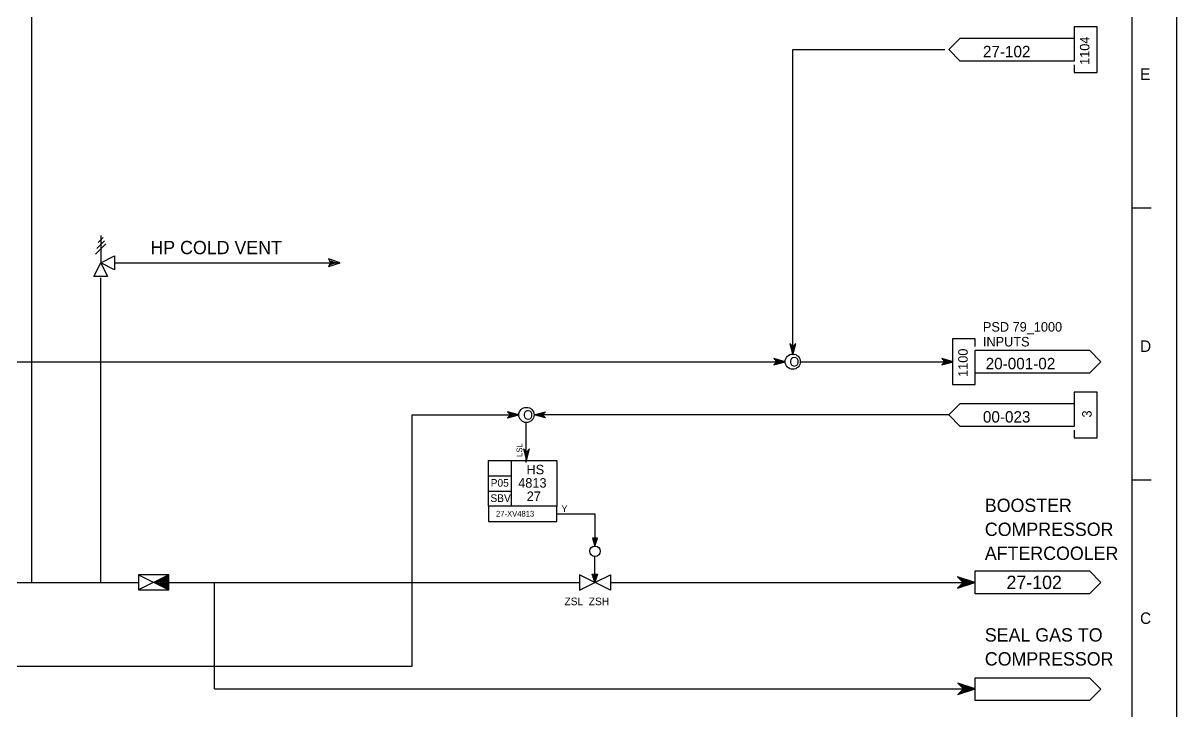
# Model space of a CAD drawing. Extents: x 0 to 841, y 0 to 594.
# Drawn here: x 537.7 to 841, y 166.2 to 347 of the extents above; entities that cross this region are included whole.
import ezdxf

# ---------------------------------------------------------------- set-up
doc = ezdxf.new("R2010")
doc.units = 0
for name, color, linetype in [('01-LIN-025-A', 7, 'Continuous'), ('08-LIN-050-A', 7, 'Continuous'), ('09-LIN-050-B', 7, 'Continuous'), ('30-PAT-025-A', 7, 'Continuous'), ('40-', 7, 'Continuous'), ('43-', 7, 'Continuous'), ('45-', 7, 'Continuous'), ('46-', 7, 'Continuous'), ('47-', 7, 'Continuous'), ('48-BOR-018', 7, 'Continuous'), ('50-REV-035-TRNG', 7, 'Continuous')]:
    doc.layers.add(name, color=color, linetype=linetype)

msp = doc.modelspace()

# ---------------------------------------------------------------- linework, layer by layer
at = {"layer": '01-LIN-025-A'}
for p, q in [((829.26, 112.01), (829.26, 582.23)), ((829.26, 112.01), (829.26, 582.23)), ((834.27, 298.32), (829.26, 298.32)), ((834.27, 298.32), (829.26, 298.32)), ((834.27, 226.84), (829.26, 226.84)), ((834.27, 226.84), (829.26, 226.84)), ((568, 202), (576, 198)), ((576, 202), (568, 198))]:
    msp.add_line(p, q, dxfattribs=at)
for points in [[(814, 336), (814, 334), (818, 334), (820, 334), (820, 346), (814, 346), (814, 342)], [(740, 260), (740, 324), (740, 340), (780, 340)], [(788, 262), (788, 264), (784, 264), (782, 264), (782, 252), (788, 252), (788, 256)], [(497.18, 258), (596, 258), (738, 258)], [(742, 258), (782, 258)], [(814, 240), (814, 238), (818, 238), (820, 238), (820, 250), (814, 250), (814, 246)], [(423.18, 178), (640, 178), (640, 244), (668, 244)], [(669.88, 242), (669.88, 231.53)], [(678, 218), (688, 218), (688, 210), (688, 210)], [(575.95, 201.87), (572.17, 199.98), (575.95, 198.09), (575.95, 201.8), (572.41, 199.98), (575.87, 198.25), (575.87, 201.64), (572.65, 199.98), (575.8, 198.41), (575.8, 201.4), (572.88, 199.98), (575.72, 198.57), (575.72, 201.17), (575.72, 201.17), (575.72, 201.17), (575.72, 201.17), (573.2, 199.98), (575.56, 198.8), (575.56, 200.93), (573.59, 199.98), (575.4, 199.04), (575.4, 200.69), (573.98, 199.98), (575.24, 199.35), (575.24, 200.46), (574.38, 199.98), (575.09, 199.59), (575.09, 200.22), (574.77, 199.91)], [(783.35, 201.5), (784.85, 200), (783.35, 198.5), (787.85, 200), (783.35, 201.5)], [(783.45, 201.4), (783.45, 201.47)], [(783.55, 201.3), (783.55, 201.43)], [(783.65, 201.2), (783.65, 201.4)], [(783.75, 201.1), (783.75, 201.37)], [(783.85, 201), (783.85, 201.33)], [(783.95, 200.9), (783.95, 201.3)], [(784.05, 200.8), (784.05, 201.27)], [(784.15, 200.7), (784.15, 201.23)], [(784.25, 200.6), (784.25, 201.2)], [(784.35, 200.5), (784.35, 201.17)], [(784.45, 200.4), (784.45, 201.13)], [(784.55, 200.3), (784.55, 201.1)], [(784.65, 200.2), (784.65, 201.07)], [(784.75, 200.1), (784.75, 201.03)], [(784.85, 200), (784.85, 201)], [(784.95, 199.03), (784.95, 200.97)], [(785.05, 199.07), (785.05, 200.93)], [(785.15, 199.1), (785.15, 200.9)], [(785.25, 199.13), (785.25, 200.87)], [(785.35, 199.17), (785.35, 200.83)], [(785.45, 199.2), (785.45, 200.8)], [(785.55, 199.23), (785.55, 200.77)], [(785.65, 199.27), (785.65, 200.73)], [(785.75, 199.3), (785.75, 200.7)], [(785.85, 199.33), (785.85, 200.67)], [(785.95, 199.37), (785.95, 200.63)], [(786.05, 199.4), (786.05, 200.6)], [(786.15, 199.43), (786.15, 200.57)], [(786.25, 199.47), (786.25, 200.53)], [(786.35, 199.5), (786.35, 200.5)], [(786.45, 199.53), (786.45, 200.47)], [(786.55, 199.57), (786.55, 200.43)], [(786.65, 199.6), (786.65, 200.4)], [(786.75, 199.63), (786.75, 200.37)], [(786.85, 199.67), (786.85, 200.33)], [(786.95, 199.7), (786.95, 200.3)], [(787.05, 199.73), (787.05, 200.27)], [(787.15, 199.77), (787.15, 200.23)], [(787.25, 199.8), (787.25, 200.2)], [(781.85, 200), (787.85, 200)], [(783.45, 198.53), (783.45, 198.6)], [(783.55, 198.57), (783.55, 198.7)], [(783.65, 198.6), (783.65, 198.8)], [(783.75, 198.63), (783.75, 198.9)], [(783.85, 198.67), (783.85, 199)], [(783.95, 198.7), (783.95, 199.1)], [(784.05, 198.73), (784.05, 199.2)], [(784.15, 198.77), (784.15, 199.3)], [(784.25, 198.8), (784.25, 199.4)], [(784.35, 198.83), (784.35, 199.5)], [(784.45, 198.87), (784.45, 199.6)], [(784.55, 198.9), (784.55, 199.7)], [(784.65, 198.93), (784.65, 199.8)], [(784.75, 198.97), (784.75, 199.9)], [(784.85, 199), (784.85, 200)], [(787.35, 199.83), (787.35, 200.17)], [(787.45, 199.87), (787.45, 200.13)], [(787.55, 199.9), (787.55, 200.1)], [(787.65, 199.93), (787.65, 200.07)], [(787.75, 199.97), (787.75, 200.03)], [(783.43, 173.52), (784.93, 172.02), (783.43, 170.52), (787.93, 172.02), (783.43, 173.52)], [(783.53, 173.42), (783.53, 173.48)], [(783.63, 173.32), (783.63, 173.45)], [(783.73, 173.22), (783.73, 173.42)], [(783.83, 173.12), (783.83, 173.38)], [(783.93, 173.02), (783.93, 173.35)], [(784.03, 172.92), (784.03, 173.32)], [(784.13, 172.82), (784.13, 173.28)], [(784.23, 172.72), (784.23, 173.25)], [(784.33, 172.62), (784.33, 173.22)], [(784.43, 172.52), (784.43, 173.18)], [(784.53, 172.42), (784.53, 173.15)], [(784.63, 172.32), (784.63, 173.12)], [(784.73, 172.22), (784.73, 173.08)], [(784.83, 172.12), (784.83, 173.05)], [(784.93, 172.02), (784.93, 173.02)], [(785.03, 171.05), (785.03, 172.98)], [(785.13, 171.08), (785.13, 172.95)], [(785.23, 171.12), (785.23, 172.92)], [(781.93, 172.02), (787.93, 172.02)], [(783.53, 170.55), (783.53, 170.62)], [(783.63, 170.58), (783.63, 170.72)], [(783.73, 170.62), (783.73, 170.82)], [(783.83, 170.65), (783.83, 170.92)], [(783.93, 170.68), (783.93, 171.02)], [(784.03, 170.72), (784.03, 171.12)], [(784.13, 170.75), (784.13, 171.22)], [(784.23, 170.78), (784.23, 171.32)], [(784.33, 170.82), (784.33, 171.42)], [(784.43, 170.85), (784.43, 171.52)], [(784.53, 170.88), (784.53, 171.62)], [(784.63, 170.92), (784.63, 171.72)], [(784.73, 170.95), (784.73, 171.82)], [(784.83, 170.98), (784.83, 171.92)], [(784.93, 171.02), (784.93, 172.02)], [(785.33, 171.15), (785.33, 172.88)], [(785.43, 171.18), (785.43, 172.85)], [(785.53, 171.22), (785.53, 172.82)], [(785.63, 171.25), (785.63, 172.78)], [(785.73, 171.28), (785.73, 172.75)], [(785.83, 171.32), (785.83, 172.72)], [(785.93, 171.35), (785.93, 172.68)], [(786.03, 171.38), (786.03, 172.65)], [(786.13, 171.42), (786.13, 172.62)], [(786.23, 171.45), (786.23, 172.58)], [(786.33, 171.48), (786.33, 172.55)], [(786.43, 171.52), (786.43, 172.52)], [(786.53, 171.55), (786.53, 172.48)], [(786.63, 171.58), (786.63, 172.45)], [(786.73, 171.62), (786.73, 172.42)], [(786.83, 171.65), (786.83, 172.38)], [(786.93, 171.68), (786.93, 172.35)], [(787.03, 171.72), (787.03, 172.32)], [(787.13, 171.75), (787.13, 172.28)], [(787.23, 171.78), (787.23, 172.25)], [(787.33, 171.82), (787.33, 172.22)], [(787.43, 171.85), (787.43, 172.18)], [(787.53, 171.88), (787.53, 172.15)], [(787.63, 171.92), (787.63, 172.12)], [(787.73, 171.95), (787.73, 172.08)], [(787.83, 171.98), (787.83, 172.05)]]:
    msp.add_lwpolyline(points, dxfattribs=at)
msp.add_lwpolyline([(568, 202), (568, 198), (576, 198), (576, 202)], close=True, dxfattribs=at)
for centre in [(740, 258), (670, 244)]:
    msp.add_circle(centre, 2, dxfattribs=at)
at = {"layer": '08-LIN-050-A'}
for p, q in [((540, 200), (540, 494)), ((561.87, 284), (620, 284)), ((558, 280), (558, 199.88)), ((588, 172), (588, 200)), ((692, 200), (788, 200)), ((588, 172.03), (788, 172.03))]:
    msp.add_line(p, q, dxfattribs=at)
for points in [[(369.18, 200), (477.18, 200), (568, 200)], [(576, 200), (684, 200)]]:
    msp.add_lwpolyline(points, dxfattribs=at)
at = {"layer": '09-LIN-050-B'}
msp.add_lwpolyline([(0, 0), (841, 0), (841, 594), (0, 594)], close=True, dxfattribs=at)
msp.add_lwpolyline([(0, 0), (841, 0), (841, 594), (0, 594)], close=True, dxfattribs=at)
at = {"layer": '30-PAT-025-A'}
for p, q in [((621, 284), (618, 285)), ((618, 285), (618.5, 284)), ((618.5, 284), (618, 283)), ((618, 283), (621, 284)), ((618.5, 284.5), (620, 284)), ((619, 284), (618.5, 284.5)), ((620, 284), (618.5, 283.5)), ((618.5, 283.5), (619, 284)), ((619.5, 284), (619, 284)), ((620, 284), (620.5, 284))]:
    msp.add_line(p, q, dxfattribs=at)
at = {"layer": '40-'}
for points in [[(558.08, 291.18), (558.08, 283.98), (561.68, 285.78), (561.68, 282.18), (558.08, 283.98), (559.88, 280.38), (556.28, 280.38), (558.08, 283.98)], [(559.44, 288.94), (556.72, 286.22)], [(559.1, 289.8), (557.06, 287.76)], [(558.76, 290.66), (557.4, 289.3)]]:
    msp.add_lwpolyline(points, dxfattribs=at)
at = {"layer": '43-'}
for p, q in [((781, 340), (784, 343)), ((784, 343), (814, 343)), ((814, 343), (814, 337)), ((784, 337), (781, 340)), ((814, 337), (784, 337)), ((788, 261), (818, 261)), ((788, 255), (788, 261)), ((818, 261), (821, 258)), ((821, 258), (818, 255)), ((818, 255), (788, 255)), ((781, 244), (784, 247)), ((784, 247), (814, 247)), ((814, 247), (814, 241)), ((784, 241), (781, 244)), ((814, 241), (784, 241)), ((788, 203), (818, 203)), ((788, 197), (788, 203)), ((818, 203), (821, 200)), ((821, 200), (818, 197)), ((818, 197), (788, 197)), ((788, 174.95), (818, 174.95)), ((788, 168.95), (788, 174.95)), ((818, 174.95), (821, 171.95)), ((821, 171.95), (818, 168.95)), ((818, 168.95), (788, 168.95))]:
    msp.add_line(p, q, dxfattribs=at)
at = {"layer": '46-'}
for p, q in [((740, 262), (739.2, 262.8)), ((739.2, 262.8), (740, 259.8)), ((740, 261.8), (739.4, 262.4)), ((739.4, 262.4), (740, 260.2)), ((740, 261.6), (739.6, 262)), ((739.6, 262), (740, 260.6)), ((740, 261.4), (739.8, 261.6)), ((739.8, 261.6), (740, 261)), ((740, 259.8), (740.8, 262.8)), ((740.8, 262.8), (740, 262)), ((740, 260.2), (740.6, 262.4)), ((740.6, 262.4), (740, 261.8)), ((740, 260.6), (740.4, 262)), ((740.4, 262), (740, 261.6)), ((740, 261), (740.2, 261.6)), ((740.2, 261.6), (740, 261.4)), ((738, 258), (735, 258.8)), ((735, 258.8), (735.8, 258)), ((735.8, 258), (735, 257.2)), ((735, 257.2), (738, 258)), ((737.6, 258), (735.4, 258.6)), ((735.4, 258.6), (736, 258)), ((736, 258), (735.4, 257.4)), ((735.4, 257.4), (737.6, 258)), ((737.2, 258), (735.8, 258.4)), ((735.8, 258.4), (736.2, 258)), ((736.2, 258), (735.8, 257.6)), ((735.8, 257.6), (737.2, 258)), ((736.8, 258), (736.2, 258.2)), ((736.2, 258.2), (736.4, 258)), ((736.4, 258), (736.2, 257.8)), ((736.2, 257.8), (736.8, 258)), ((782.2, 258), (779.2, 258.8)), ((779.2, 258.8), (780, 258)), ((780, 258), (779.2, 257.2)), ((779.2, 257.2), (782.2, 258)), ((781.8, 258), (779.6, 258.6)), ((779.6, 258.6), (780.2, 258)), ((780.2, 258), (779.6, 257.4)), ((779.6, 257.4), (781.8, 258)), ((781.4, 258), (780, 258.4)), ((780, 258.4), (780.4, 258)), ((780.4, 258), (780, 257.6)), ((780, 257.6), (781.4, 258)), ((781, 258), (780.4, 258.2)), ((780.4, 258.2), (780.6, 258)), ((780.6, 258), (780.4, 257.8)), ((780.4, 257.8), (781, 258)), ((668, 244), (665, 244.8)), ((665, 244.8), (665.8, 244)), ((665.8, 244), (665, 243.2)), ((665, 243.2), (668, 244)), ((667.6, 244), (665.4, 244.6)), ((665.4, 244.6), (666, 244)), ((666, 244), (665.4, 243.4)), ((665.4, 243.4), (667.6, 244)), ((667.2, 244), (665.8, 244.4)), ((665.8, 244.4), (666.2, 244)), ((666.2, 244), (665.8, 243.6)), ((665.8, 243.6), (667.2, 244)), ((666.8, 244), (666.2, 244.2)), ((666.2, 244.2), (666.4, 244)), ((666.4, 244), (666.2, 243.8)), ((666.2, 243.8), (666.8, 244)), ((672, 244), (675, 244.8)), ((675, 243.2), (672, 244)), ((672.4, 244), (674.6, 244.6)), ((674.6, 243.4), (672.4, 244)), ((672.8, 244), (674.2, 244.4)), ((674.2, 243.6), (672.8, 244)), ((673.2, 244), (673.8, 244.2)), ((673.8, 243.8), (673.2, 244)), ((673.8, 244.2), (673.6, 244)), ((673.6, 244), (673.8, 243.8)), ((674.2, 244.4), (673.8, 244)), ((673.8, 244), (674.2, 243.6)), ((674.6, 244.6), (674, 244)), ((674, 244), (674.6, 243.4)), ((675, 244.8), (674.2, 244)), ((674.2, 244), (675, 243.2)), ((670, 234.26), (669.2, 235.06)), ((669.2, 235.06), (670, 232.06)), ((670, 234.06), (669.4, 234.66)), ((669.4, 234.66), (670, 232.46)), ((670, 233.86), (669.6, 234.26)), ((669.6, 234.26), (670, 232.86)), ((670, 233.66), (669.8, 233.86)), ((669.8, 233.86), (670, 233.26)), ((670, 232.06), (670.8, 235.06)), ((670.8, 235.06), (670, 234.26)), ((670, 232.46), (670.6, 234.66)), ((670.6, 234.66), (670, 234.06)), ((670, 232.86), (670.4, 234.26)), ((670.4, 234.26), (670, 233.86)), ((670, 233.26), (670.2, 233.86)), ((670.2, 233.86), (670, 233.66))]:
    msp.add_line(p, q, dxfattribs=at)
msp.add_lwpolyline([(672, 244.11), (781.15, 244.11)], dxfattribs=at)
at = {"layer": '47-'}
msp.add_line((688.02, 199.97), (688.02, 206.81), dxfattribs=at)
msp.add_lwpolyline([(688.02, 199.97), (692.12, 202.02), (692.12, 197.92), (683.91, 202.02), (683.91, 197.92), (688.02, 199.97)], dxfattribs=at)
msp.add_circle((688.02, 208.18), 1.37, dxfattribs=at)
at = {"layer": '48-BOR-018'}
for p, q in [((660.02, 232), (678.02, 232)), ((660.02, 220), (660.02, 232)), ((666.02, 232), (666.02, 220)), ((678.02, 232), (678.02, 220)), ((660.02, 228), (666.02, 228)), ((660.02, 224), (666.02, 224)), ((678.02, 220), (660.02, 220)), ((660.02, 220), (660.02, 216)), ((678.02, 216), (678.02, 220)), ((660.02, 216), (678.02, 216))]:
    msp.add_line(p, q, dxfattribs=at)
at = {"layer": '50-REV-035-TRNG'}
for p, q in [((688.7, 211.6), (687.33, 211.6)), ((687.33, 211.6), (688.02, 209.55)), ((688.5, 211.48), (687.53, 211.48)), ((687.53, 211.48), (687.96, 210.19)), ((688.29, 211.38), (687.75, 211.38)), ((687.75, 211.38), (687.96, 210.51)), ((687.96, 209.87), (688.5, 211.48)), ((687.96, 210.19), (688.29, 211.38)), ((687.96, 210.51), (688.18, 211.27)), ((688.18, 211.27), (687.96, 211.27)), ((687.96, 211.27), (687.96, 210.84)), ((688.02, 209.55), (688.7, 211.6)), ((687.96, 200.08), (687.28, 202.13)), ((687.28, 202.13), (688.65, 202.13)), ((688.02, 200.4), (687.48, 202.02)), ((687.48, 202.02), (688.45, 202.02)), ((688.02, 200.72), (687.7, 201.91)), ((687.7, 201.91), (688.23, 201.91)), ((688.02, 201.05), (687.8, 201.8)), ((687.8, 201.8), (688.02, 201.8)), ((688.65, 202.13), (687.96, 200.08)), ((688.45, 202.02), (688.02, 200.72)), ((688.23, 201.91), (688.02, 201.05)), ((688.02, 201.8), (688.02, 201.37))]:
    msp.add_line(p, q, dxfattribs=at)

# ---------------------------------------------------------------- texts
at = {"layer": '01-LIN-025-A'}
for s, height, p in [('1104', 2.5, (818, 336)), ('1100', 2.5, (786, 254)), ('3', 2.5, (818.59, 243.32)), ('LSL', 1.5, (668.9, 232.99))]:
    msp.add_text(s, height=height, rotation=90, dxfattribs=at).set_placement(p)
for s, height, p in [('27-102', 3, (790, 338)), ('E', 3.02, (831.31, 332.04)), ('E', 3.02, (831.31, 332.04)), ('PSD 79_1000 ', 2.5, (790, 265.9)), ('INPUTS', 2.5, (790, 262)), ('D', 3.02, (831.31, 260.56)), ('D', 3.02, (831.31, 260.56)), ('O', 2.5, (739.13, 256.74)), ('20-001-02', 3, (790.73, 256)), ('O', 2.5, (669.13, 242.74)), ('00-023', 3, (790, 242)), ('27-XV4813', 1.5, (662, 217.29)), ('ZSL  ZSH', 2, (680, 194)), ('C', 3.02, (831.31, 189.08)), ('C', 3.02, (831.31, 189.08))]:
    msp.add_text(s, height=height, dxfattribs=at).set_placement(p)
at = {"layer": '43-'}
for s, p in [('HP COLD VENT', (571.14, 286.25)), ('BOOSTER', (790.5, 218.5)), ('COMPRESSOR', (790.5, 212.2)), ('AFTERCOOLER', (790.5, 205.9)), ('27-102', (796.19, 198.25)), ('SEAL GAS TO', (790.5, 184.45)), ('COMPRESSOR', (790.5, 178.15))]:
    msp.add_text(s, height=3.5, dxfattribs=at).set_placement(p)
at = {"layer": '45-'}
msp.add_text('Y', height=1.75, dxfattribs=at).set_placement((679.22, 218.48))
at = {"layer": '50-REV-035-TRNG'}
for s, height, p in [('HS', 2.5, (670.01, 228.39)), ('P05', 2, (660.6, 225.14)), ('4813', 2.5, (667.84, 224.89)), ('SBV', 2, (660.53, 221.14)), ('27', 2.5, (670.07, 221.39))]:
    msp.add_text(s, height=height, dxfattribs=at).set_placement(p)

doc.saveas('drawing.dxf')
